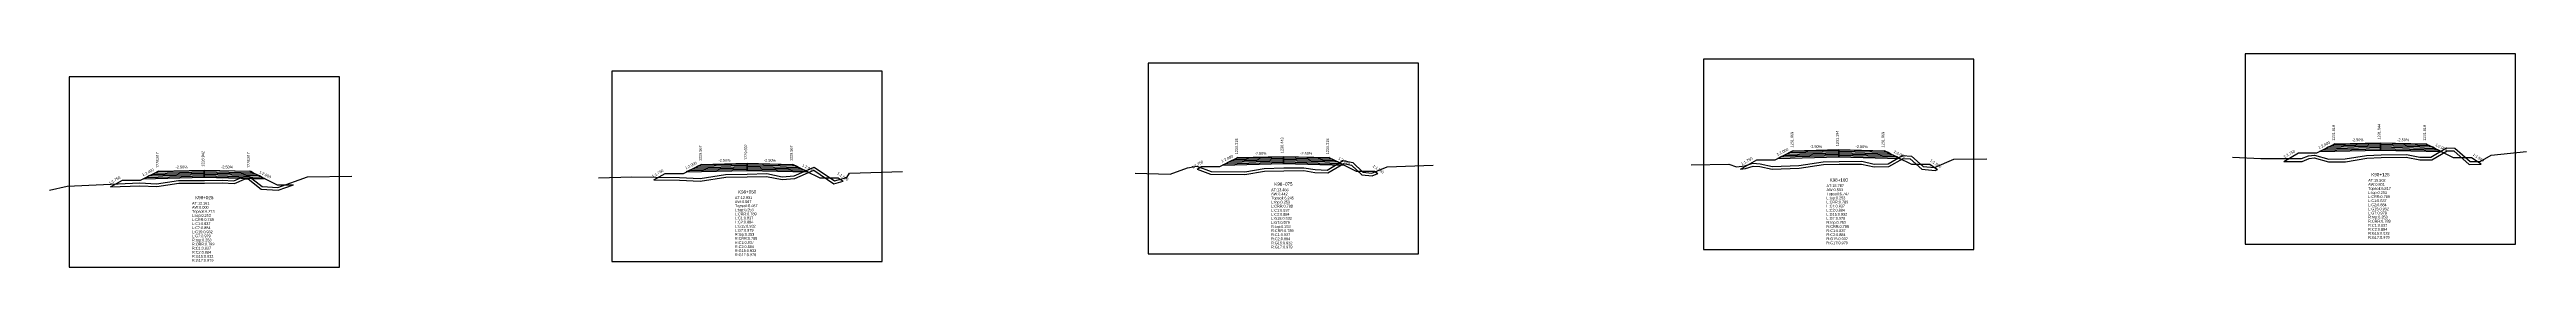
# Model space of a CAD drawing. Extents: x -7 to 78429, y 1189 to 1262.
# Drawn here: x 29986.1 to 30258.3, y 1218.2 to 1241.8 of the extents above; entities that cross this region are included whole.
import ezdxf
from ezdxf.enums import TextEntityAlignment as Align

# ---------------------------------------------------------------- set-up
doc = ezdxf.new("R2010")
doc.units = 0

msp = doc.modelspace()

# ---------------------------------------------------------------- linework, layer by layer
at = {"layer": 'A4_BORDER', "color": 7}
for points in [[(30167.846, 1220.164), (30197.546, 1220.164), (30197.546, 1241.164), (30167.846, 1241.164), (30167.846, 1220.164)], [(30227.365, 1220.756), (30257.065, 1220.756), (30257.065, 1241.756), (30227.365, 1241.756), (30227.365, 1220.756)], [(29988.25, 1218.227), (30017.95, 1218.227), (30017.95, 1239.227), (29988.25, 1239.227), (29988.25, 1218.227)], [(30047.897, 1218.849), (30077.597, 1218.849), (30077.597, 1239.849), (30047.897, 1239.849), (30047.897, 1218.849)], [(30106.822, 1219.708), (30136.522, 1219.708), (30136.522, 1240.708), (30106.822, 1240.708), (30106.822, 1219.708)]]:
    msp.add_lwpolyline(points, dxfattribs=at)
at = {"layer": 'CLEAR_GROUND', "color": 8}
for points in [[(30171.904, 1229.045), (30172.443, 1229.095), (30173.28, 1229.38), (30174.012, 1229.342), (30175.386, 1229.03), (30178.341, 1229.131), (30181.023, 1229.541), (30182.752, 1229.573), (30185.193, 1229.605), (30186.566, 1229.295), (30188.204, 1229.333), (30189.775, 1230.227), (30190.556, 1230.173), (30191.838, 1229.025), (30193.269, 1228.899), (30193.529, 1229.014)], [(30231.604, 1229.898), (30233.597, 1229.894), (30234.389, 1230.23), (30234.934, 1230.288), (30236.507, 1229.848), (30238.371, 1229.862), (30240.709, 1230.253), (30242.29, 1230.319), (30245.048, 1230.365), (30246.525, 1230.069), (30247.849, 1230.06), (30249.548, 1231.069), (30250.283, 1231.039), (30251.949, 1229.565), (30253.256, 1229.588), (30253.286, 1229.606)], [(29992.804, 1227.077), (29996.013, 1227.214), (29997.874, 1227.121), (30000.304, 1227.484), (30003.107, 1227.495), (30005.065, 1227.515), (30006.402, 1227.463), (30007.532, 1227.926), (30007.907, 1227.969), (30009.362, 1226.85), (30011.205, 1226.722), (30012.897, 1227.317)], [(30052.504, 1227.857), (30055.314, 1227.812), (30057.593, 1227.713), (30060.397, 1228.153), (30062.755, 1228.181), (30064.868, 1228.245), (30066.58, 1227.903), (30067.975, 1228.018), (30070.084, 1228.917), (30072.279, 1227.424), (30073.299, 1227.699)], [(30112.204, 1229.051), (30113.67, 1228.492), (30117.442, 1228.438), (30119.576, 1228.799), (30121.713, 1228.87), (30123.899, 1228.876), (30125.137, 1228.684), (30126.568, 1228.624), (30128.306, 1229.668), (30129.15, 1229.489), (30130.279, 1228.414), (30131.424, 1228.286), (30132.062, 1228.558)]]:
    msp.add_lwpolyline(points, dxfattribs=at)
at = {"layer": 'DESIGN_ROAD_TRIMMED', "color": 1}
for points in [[(30112.204, 1229.051), (30112.672, 1229.318), (30114.672, 1229.318), (30116.672, 1230.318), (30116.672, 1230.318), (30116.567, 1230.265), (30116.567, 1230.265), (30116.251, 1230.107), (30116.251, 1230.107), (30115.935, 1229.95), (30115.935, 1229.95), (30115.62, 1229.792), (30115.62, 1229.792), (30115.304, 1229.634), (30115.304, 1229.634), (30114.988, 1229.476), (30121.672, 1229.643), (30121.672, 1229.793), (30121.672, 1229.793), (30121.672, 1229.943), (30121.672, 1229.943), (30121.672, 1230.093), (30121.672, 1230.093), (30121.672, 1230.243), (30121.672, 1230.243), (30121.672, 1230.393), (30121.672, 1230.393), (30121.672, 1230.443), (30121.672, 1230.443), (30121.672, 1230.443), (30121.672, 1230.443), (30121.672, 1230.443), (30121.672, 1230.393), (30121.672, 1230.393), (30121.672, 1230.243), (30121.672, 1230.243), (30121.672, 1230.093), (30121.672, 1230.093), (30121.672, 1229.943), (30121.672, 1229.943), (30121.672, 1229.793), (30121.672, 1229.793), (30121.672, 1229.643), (30128.357, 1229.476), (30128.041, 1229.634), (30128.041, 1229.634), (30127.725, 1229.792), (30127.725, 1229.792), (30127.409, 1229.95), (30127.409, 1229.95), (30127.093, 1230.107), (30127.093, 1230.107), (30126.778, 1230.265), (30126.778, 1230.265), (30126.672, 1230.318), (30126.672, 1230.318), (30129.672, 1228.818), (30131.672, 1228.818), (30132.062, 1228.558)], [(30171.904, 1229.045), (30173.696, 1230.069), (30175.696, 1230.069), (30177.696, 1231.069), (30177.696, 1231.069), (30177.591, 1231.016), (30177.591, 1231.016), (30177.275, 1230.858), (30177.275, 1230.858), (30176.959, 1230.701), (30176.959, 1230.701), (30176.643, 1230.543), (30176.643, 1230.543), (30176.328, 1230.385), (30176.328, 1230.385), (30176.012, 1230.227), (30182.696, 1230.394), (30182.696, 1230.544), (30182.696, 1230.544), (30182.696, 1230.694), (30182.696, 1230.694), (30182.696, 1230.844), (30182.696, 1230.844), (30182.696, 1230.994), (30182.696, 1230.994), (30182.696, 1231.144), (30182.696, 1231.144), (30182.696, 1231.194), (30182.696, 1231.194), (30182.696, 1231.194), (30182.696, 1231.194), (30182.696, 1231.194), (30182.696, 1231.144), (30182.696, 1231.144), (30182.696, 1230.994), (30182.696, 1230.994), (30182.696, 1230.844), (30182.696, 1230.844), (30182.696, 1230.694), (30182.696, 1230.694), (30182.696, 1230.544), (30182.696, 1230.544), (30182.696, 1230.394), (30189.38, 1230.227), (30189.064, 1230.385), (30189.064, 1230.385), (30188.749, 1230.543), (30188.749, 1230.543), (30188.433, 1230.701), (30188.433, 1230.701), (30188.117, 1230.858), (30188.117, 1230.858), (30187.801, 1231.016), (30187.801, 1231.016), (30187.696, 1231.069), (30187.696, 1231.069), (30190.696, 1229.569), (30192.696, 1229.569), (30193.529, 1229.014)], [(30231.604, 1229.898), (30233.215, 1230.819), (30235.215, 1230.819), (30237.215, 1231.819), (30237.215, 1231.819), (30237.11, 1231.766), (30237.11, 1231.766), (30236.794, 1231.608), (30236.794, 1231.608), (30236.479, 1231.451), (30236.479, 1231.451), (30236.163, 1231.293), (30236.163, 1231.293), (30235.847, 1231.135), (30235.847, 1231.135), (30235.531, 1230.977), (30242.215, 1231.144), (30242.215, 1231.294), (30242.215, 1231.294), (30242.215, 1231.444), (30242.215, 1231.444), (30242.215, 1231.594), (30242.215, 1231.594), (30242.215, 1231.744), (30242.215, 1231.744), (30242.215, 1231.894), (30242.215, 1231.894), (30242.215, 1231.944), (30242.215, 1231.944), (30242.215, 1231.944), (30242.215, 1231.944), (30242.215, 1231.944), (30242.215, 1231.894), (30242.215, 1231.894), (30242.215, 1231.744), (30242.215, 1231.744), (30242.215, 1231.594), (30242.215, 1231.594), (30242.215, 1231.444), (30242.215, 1231.444), (30242.215, 1231.294), (30242.215, 1231.294), (30242.215, 1231.144), (30248.9, 1230.977), (30248.584, 1231.135), (30248.584, 1231.135), (30248.268, 1231.293), (30248.268, 1231.293), (30247.952, 1231.451), (30247.952, 1231.451), (30247.636, 1231.608), (30247.636, 1231.608), (30247.321, 1231.766), (30247.321, 1231.766), (30247.215, 1231.819), (30247.215, 1231.819), (30250.215, 1230.319), (30252.215, 1230.319), (30253.286, 1229.606)], [(29992.804, 1227.077), (29994.1, 1227.817), (29996.1, 1227.817), (29998.1, 1228.817), (29998.1, 1228.817), (29997.995, 1228.764), (29997.995, 1228.764), (29997.679, 1228.606), (29997.679, 1228.606), (29997.363, 1228.449), (29997.363, 1228.449), (29997.047, 1228.291), (29997.047, 1228.291), (29996.732, 1228.133), (29996.732, 1228.133), (29996.416, 1227.975), (30003.1, 1228.142), (30003.1, 1228.292), (30003.1, 1228.292), (30003.1, 1228.442), (30003.1, 1228.442), (30003.1, 1228.592), (30003.1, 1228.592), (30003.1, 1228.742), (30003.1, 1228.742), (30003.1, 1228.892), (30003.1, 1228.892), (30003.1, 1228.942), (30003.1, 1228.942), (30003.1, 1228.942), (30003.1, 1228.942), (30003.1, 1228.942), (30003.1, 1228.892), (30003.1, 1228.892), (30003.1, 1228.742), (30003.1, 1228.742), (30003.1, 1228.592), (30003.1, 1228.592), (30003.1, 1228.442), (30003.1, 1228.442), (30003.1, 1228.292), (30003.1, 1228.292), (30003.1, 1228.142), (30009.784, 1227.975), (30009.468, 1228.133), (30009.468, 1228.133), (30009.153, 1228.291), (30009.153, 1228.291), (30008.837, 1228.449), (30008.837, 1228.449), (30008.521, 1228.606), (30008.521, 1228.606), (30008.205, 1228.764), (30008.205, 1228.764), (30008.1, 1228.817), (30008.1, 1228.817), (30011.1, 1227.317), (30012.897, 1227.317)], [(30052.504, 1227.857), (30053.747, 1228.567), (30055.747, 1228.567), (30057.747, 1229.567), (30057.747, 1229.567), (30057.642, 1229.514), (30057.642, 1229.514), (30057.326, 1229.356), (30057.326, 1229.356), (30057.01, 1229.199), (30057.01, 1229.199), (30056.695, 1229.041), (30056.695, 1229.041), (30056.379, 1228.883), (30056.379, 1228.883), (30056.063, 1228.725), (30062.747, 1228.892), (30062.747, 1229.042), (30062.747, 1229.042), (30062.747, 1229.192), (30062.747, 1229.192), (30062.747, 1229.342), (30062.747, 1229.342), (30062.747, 1229.492), (30062.747, 1229.492), (30062.747, 1229.642), (30062.747, 1229.642), (30062.747, 1229.692), (30062.747, 1229.692), (30062.747, 1229.692), (30062.747, 1229.692), (30062.747, 1229.692), (30062.747, 1229.642), (30062.747, 1229.642), (30062.747, 1229.492), (30062.747, 1229.492), (30062.747, 1229.342), (30062.747, 1229.342), (30062.747, 1229.192), (30062.747, 1229.192), (30062.747, 1229.042), (30062.747, 1229.042), (30062.747, 1228.892), (30069.431, 1228.725), (30069.116, 1228.883), (30069.116, 1228.883), (30068.8, 1229.041), (30068.8, 1229.041), (30068.484, 1229.199), (30068.484, 1229.199), (30068.168, 1229.356), (30068.168, 1229.356), (30067.852, 1229.514), (30067.852, 1229.514), (30067.747, 1229.567), (30067.747, 1229.567), (30070.747, 1228.067), (30072.747, 1228.067), (30073.299, 1227.699)]]:
    msp.add_lwpolyline(points, dxfattribs=at)
at = {"layer": 'FINISHED_ROAD', "color": 2}
for points in [[(30112.672, 1229.318), (30114.672, 1229.318), (30116.672, 1230.318), (30116.672, 1230.318), (30121.672, 1230.443), (30126.672, 1230.318), (30126.672, 1230.318), (30129.672, 1228.818), (30131.672, 1228.818)], [(30173.696, 1230.069), (30175.696, 1230.069), (30177.696, 1231.069), (30177.696, 1231.069), (30182.696, 1231.194), (30187.696, 1231.069), (30187.696, 1231.069), (30190.696, 1229.569), (30192.696, 1229.569)], [(30233.215, 1230.819), (30235.215, 1230.819), (30237.215, 1231.819), (30237.215, 1231.819), (30242.215, 1231.944), (30247.215, 1231.819), (30247.215, 1231.819), (30250.215, 1230.319), (30252.215, 1230.319)], [(29994.1, 1227.817), (29996.1, 1227.817), (29998.1, 1228.817), (29998.1, 1228.817), (30003.1, 1228.942), (30008.1, 1228.817), (30008.1, 1228.817), (30011.1, 1227.317)], [(30053.747, 1228.567), (30055.747, 1228.567), (30057.747, 1229.567), (30057.747, 1229.567), (30062.747, 1229.692), (30067.747, 1229.567), (30067.747, 1229.567), (30070.747, 1228.067), (30072.747, 1228.067)]]:
    msp.add_lwpolyline(points, dxfattribs=at)
at = {"layer": 'LAYER_0', "color": 4}
for points in [[(30116.672, 1230.318), (30116.567, 1230.265), (30121.672, 1230.393), (30121.672, 1230.443)], [(30177.696, 1231.069), (30177.591, 1231.016), (30182.696, 1231.144), (30182.696, 1231.194)], [(30237.215, 1231.819), (30237.11, 1231.766), (30242.215, 1231.894), (30242.215, 1231.944)], [(29998.1, 1228.817), (29997.995, 1228.764), (30003.1, 1228.892), (30003.1, 1228.942)], [(30057.747, 1229.567), (30057.642, 1229.514), (30062.747, 1229.642), (30062.747, 1229.692)]]:
    msp.add_lwpolyline(points, dxfattribs=at)
at = {"layer": 'LAYER_1', "color": 4}
for points in [[(30116.567, 1230.265), (30116.251, 1230.107), (30121.672, 1230.243), (30121.672, 1230.393)], [(30177.591, 1231.016), (30177.275, 1230.858), (30182.696, 1230.994), (30182.696, 1231.144)], [(30237.11, 1231.766), (30236.794, 1231.608), (30242.215, 1231.744), (30242.215, 1231.894)], [(29997.995, 1228.764), (29997.679, 1228.606), (30003.1, 1228.742), (30003.1, 1228.892)], [(30057.642, 1229.514), (30057.326, 1229.356), (30062.747, 1229.492), (30062.747, 1229.642)]]:
    msp.add_lwpolyline(points, dxfattribs=at)
at = {"layer": 'LAYER_10', "color": 6}
for points in [[(30188.749, 1230.543), (30189.064, 1230.385), (30182.696, 1230.544), (30182.696, 1230.694)], [(30248.268, 1231.293), (30248.584, 1231.135), (30242.215, 1231.294), (30242.215, 1231.444)], [(30009.153, 1228.291), (30009.468, 1228.133), (30003.1, 1228.292), (30003.1, 1228.442)], [(30068.8, 1229.041), (30069.116, 1228.883), (30062.747, 1229.042), (30062.747, 1229.192)], [(30127.725, 1229.792), (30128.041, 1229.634), (30121.672, 1229.793), (30121.672, 1229.943)]]:
    msp.add_lwpolyline(points, dxfattribs=at)
at = {"layer": 'LAYER_11', "color": 6}
for points in [[(30189.064, 1230.385), (30189.38, 1230.227), (30182.696, 1230.394), (30182.696, 1230.544)], [(30248.584, 1231.135), (30248.9, 1230.977), (30242.215, 1231.144), (30242.215, 1231.294)], [(30009.468, 1228.133), (30009.784, 1227.975), (30003.1, 1228.142), (30003.1, 1228.292)], [(30069.116, 1228.883), (30069.431, 1228.725), (30062.747, 1228.892), (30062.747, 1229.042)], [(30128.041, 1229.634), (30128.357, 1229.476), (30121.672, 1229.643), (30121.672, 1229.793)]]:
    msp.add_lwpolyline(points, dxfattribs=at)
at = {"layer": 'LAYER_2', "color": 4}
for points in [[(30116.251, 1230.107), (30115.935, 1229.95), (30121.672, 1230.093), (30121.672, 1230.243)], [(30177.275, 1230.858), (30176.959, 1230.701), (30182.696, 1230.844), (30182.696, 1230.994)], [(30236.794, 1231.608), (30236.479, 1231.451), (30242.215, 1231.594), (30242.215, 1231.744)], [(29997.679, 1228.606), (29997.363, 1228.449), (30003.1, 1228.592), (30003.1, 1228.742)], [(30057.326, 1229.356), (30057.01, 1229.199), (30062.747, 1229.342), (30062.747, 1229.492)]]:
    msp.add_lwpolyline(points, dxfattribs=at)
at = {"layer": 'LAYER_3', "color": 4}
for points in [[(30176.959, 1230.701), (30176.643, 1230.543), (30182.696, 1230.694), (30182.696, 1230.844)], [(30236.479, 1231.451), (30236.163, 1231.293), (30242.215, 1231.444), (30242.215, 1231.594)], [(29997.363, 1228.449), (29997.047, 1228.291), (30003.1, 1228.442), (30003.1, 1228.592)], [(30057.01, 1229.199), (30056.695, 1229.041), (30062.747, 1229.192), (30062.747, 1229.342)], [(30115.935, 1229.95), (30115.62, 1229.792), (30121.672, 1229.943), (30121.672, 1230.093)]]:
    msp.add_lwpolyline(points, dxfattribs=at)
at = {"layer": 'LAYER_4', "color": 4}
for points in [[(30176.643, 1230.543), (30176.328, 1230.385), (30182.696, 1230.544), (30182.696, 1230.694)], [(30236.163, 1231.293), (30235.847, 1231.135), (30242.215, 1231.294), (30242.215, 1231.444)], [(29997.047, 1228.291), (29996.732, 1228.133), (30003.1, 1228.292), (30003.1, 1228.442)], [(30056.695, 1229.041), (30056.379, 1228.883), (30062.747, 1229.042), (30062.747, 1229.192)], [(30115.62, 1229.792), (30115.304, 1229.634), (30121.672, 1229.793), (30121.672, 1229.943)]]:
    msp.add_lwpolyline(points, dxfattribs=at)
at = {"layer": 'LAYER_5', "color": 4}
for points in [[(30176.328, 1230.385), (30176.012, 1230.227), (30182.696, 1230.394), (30182.696, 1230.544)], [(30235.847, 1231.135), (30235.531, 1230.977), (30242.215, 1231.144), (30242.215, 1231.294)], [(29996.732, 1228.133), (29996.416, 1227.975), (30003.1, 1228.142), (30003.1, 1228.292)], [(30056.379, 1228.883), (30056.063, 1228.725), (30062.747, 1228.892), (30062.747, 1229.042)], [(30115.304, 1229.634), (30114.988, 1229.476), (30121.672, 1229.643), (30121.672, 1229.793)]]:
    msp.add_lwpolyline(points, dxfattribs=at)
at = {"layer": 'LAYER_6', "color": 6}
for points in [[(30126.672, 1230.318), (30126.778, 1230.265), (30121.672, 1230.393), (30121.672, 1230.443)], [(30187.696, 1231.069), (30187.801, 1231.016), (30182.696, 1231.144), (30182.696, 1231.194)], [(30247.215, 1231.819), (30247.321, 1231.766), (30242.215, 1231.894), (30242.215, 1231.944)], [(30008.1, 1228.817), (30008.205, 1228.764), (30003.1, 1228.892), (30003.1, 1228.942)], [(30067.747, 1229.567), (30067.852, 1229.514), (30062.747, 1229.642), (30062.747, 1229.692)]]:
    msp.add_lwpolyline(points, dxfattribs=at)
at = {"layer": 'LAYER_7', "color": 6}
for points in [[(30126.778, 1230.265), (30127.093, 1230.107), (30121.672, 1230.243), (30121.672, 1230.393)], [(30187.801, 1231.016), (30188.117, 1230.858), (30182.696, 1230.994), (30182.696, 1231.144)], [(30247.321, 1231.766), (30247.636, 1231.608), (30242.215, 1231.744), (30242.215, 1231.894)], [(30008.205, 1228.764), (30008.521, 1228.606), (30003.1, 1228.742), (30003.1, 1228.892)], [(30067.852, 1229.514), (30068.168, 1229.356), (30062.747, 1229.492), (30062.747, 1229.642)]]:
    msp.add_lwpolyline(points, dxfattribs=at)
at = {"layer": 'LAYER_8', "color": 6}
for points in [[(30127.093, 1230.107), (30127.409, 1229.95), (30121.672, 1230.093), (30121.672, 1230.243)], [(30188.117, 1230.858), (30188.433, 1230.701), (30182.696, 1230.844), (30182.696, 1230.994)], [(30247.636, 1231.608), (30247.952, 1231.451), (30242.215, 1231.594), (30242.215, 1231.744)], [(30008.521, 1228.606), (30008.837, 1228.449), (30003.1, 1228.592), (30003.1, 1228.742)], [(30068.168, 1229.356), (30068.484, 1229.199), (30062.747, 1229.342), (30062.747, 1229.492)]]:
    msp.add_lwpolyline(points, dxfattribs=at)
at = {"layer": 'LAYER_9', "color": 6}
for points in [[(30188.433, 1230.701), (30188.749, 1230.543), (30182.696, 1230.694), (30182.696, 1230.844)], [(30247.952, 1231.451), (30248.268, 1231.293), (30242.215, 1231.444), (30242.215, 1231.594)], [(30008.837, 1228.449), (30009.153, 1228.291), (30003.1, 1228.442), (30003.1, 1228.592)], [(30068.484, 1229.199), (30068.8, 1229.041), (30062.747, 1229.192), (30062.747, 1229.342)], [(30127.409, 1229.95), (30127.725, 1229.792), (30121.672, 1229.943), (30121.672, 1230.093)]]:
    msp.add_lwpolyline(points, dxfattribs=at)
at = {"layer": 'NATURAL_GROUND', "color": 3}
for points in [[(30166.49, 1229.53), (30170.611, 1229.569), (30171.466, 1229.306), (30172.38, 1229.391), (30173.238, 1229.682), (30174.053, 1229.64), (30175.415, 1229.331), (30178.313, 1229.431), (30180.997, 1229.841), (30182.747, 1229.873), (30185.225, 1229.905), (30186.596, 1229.596), (30188.121, 1229.631), (30189.705, 1230.533), (30190.68, 1230.465), (30191.964, 1229.315), (30193.218, 1229.205), (30195.332, 1230.14), (30198.951, 1230.193)], [(30225.972, 1230.369), (30229.059, 1230.226), (30230.679, 1230.201), (30233.536, 1230.194), (30234.312, 1230.524), (30234.959, 1230.592), (30236.547, 1230.148), (30238.345, 1230.162), (30240.677, 1230.552), (30242.281, 1230.619), (30245.075, 1230.666), (30246.555, 1230.369), (30247.767, 1230.361), (30249.471, 1231.373), (30250.402, 1231.334), (30252.06, 1229.867), (30253.172, 1229.887), (30254.389, 1230.596), (30258.258, 1230.97)], [(29986.094, 1226.73), (29988.024, 1227.172), (29996.014, 1227.515), (29997.859, 1227.422), (30000.281, 1227.784), (30003.105, 1227.795), (30005.069, 1227.815), (30006.349, 1227.765), (30007.457, 1228.219), (30007.994, 1228.281), (30009.473, 1227.143), (30011.164, 1227.026), (30014.442, 1228.178), (30019.324, 1228.274)], [(30046.418, 1228.097), (30050.071, 1228.196), (30055.323, 1228.112), (30057.576, 1228.014), (30060.372, 1228.453), (30062.748, 1228.481), (30064.893, 1228.546), (30066.597, 1228.206), (30067.902, 1228.313), (30070.117, 1229.258), (30072.334, 1227.75), (30073.714, 1228.122), (30073.983, 1228.598), (30079.802, 1228.763)], [(30105.396, 1228.592), (30109.215, 1228.477), (30111.138, 1229.167), (30112.169, 1229.385), (30113.727, 1228.792), (30117.419, 1228.738), (30119.546, 1229.099), (30121.707, 1229.17), (30123.921, 1229.177), (30125.166, 1228.983), (30126.49, 1228.928), (30128.252, 1229.986), (30129.295, 1229.765), (30130.412, 1228.701), (30131.379, 1228.593), (30133.06, 1229.31), (30138.117, 1229.487)]]:
    msp.add_lwpolyline(points, dxfattribs=at)
at = {"layer": 'STRUCTURE_LEFT', "color": 4}
for points in [[(30116.672, 1230.318), (30116.567, 1230.265), (30116.567, 1230.265), (30116.251, 1230.107), (30116.251, 1230.107), (30115.935, 1229.95), (30115.935, 1229.95), (30115.62, 1229.792), (30115.62, 1229.792), (30115.304, 1229.634), (30115.304, 1229.634), (30114.988, 1229.476), (30121.672, 1229.643), (30121.672, 1229.793), (30121.672, 1229.793), (30121.672, 1229.943), (30121.672, 1229.943), (30121.672, 1230.093), (30121.672, 1230.093), (30121.672, 1230.243), (30121.672, 1230.243), (30121.672, 1230.393), (30121.672, 1230.393), (30121.672, 1230.443), (30121.672, 1230.443)], [(30177.696, 1231.069), (30177.591, 1231.016), (30177.591, 1231.016), (30177.275, 1230.858), (30177.275, 1230.858), (30176.959, 1230.701), (30176.959, 1230.701), (30176.643, 1230.543), (30176.643, 1230.543), (30176.328, 1230.385), (30176.328, 1230.385), (30176.012, 1230.227), (30182.696, 1230.394), (30182.696, 1230.544), (30182.696, 1230.544), (30182.696, 1230.694), (30182.696, 1230.694), (30182.696, 1230.844), (30182.696, 1230.844), (30182.696, 1230.994), (30182.696, 1230.994), (30182.696, 1231.144), (30182.696, 1231.144), (30182.696, 1231.194), (30182.696, 1231.194)], [(30237.215, 1231.819), (30237.11, 1231.766), (30237.11, 1231.766), (30236.794, 1231.608), (30236.794, 1231.608), (30236.479, 1231.451), (30236.479, 1231.451), (30236.163, 1231.293), (30236.163, 1231.293), (30235.847, 1231.135), (30235.847, 1231.135), (30235.531, 1230.977), (30242.215, 1231.144), (30242.215, 1231.294), (30242.215, 1231.294), (30242.215, 1231.444), (30242.215, 1231.444), (30242.215, 1231.594), (30242.215, 1231.594), (30242.215, 1231.744), (30242.215, 1231.744), (30242.215, 1231.894), (30242.215, 1231.894), (30242.215, 1231.944), (30242.215, 1231.944)], [(29998.1, 1228.817), (29997.995, 1228.764), (29997.995, 1228.764), (29997.679, 1228.606), (29997.679, 1228.606), (29997.363, 1228.449), (29997.363, 1228.449), (29997.047, 1228.291), (29997.047, 1228.291), (29996.732, 1228.133), (29996.732, 1228.133), (29996.416, 1227.975), (30003.1, 1228.142), (30003.1, 1228.292), (30003.1, 1228.292), (30003.1, 1228.442), (30003.1, 1228.442), (30003.1, 1228.592), (30003.1, 1228.592), (30003.1, 1228.742), (30003.1, 1228.742), (30003.1, 1228.892), (30003.1, 1228.892), (30003.1, 1228.942), (30003.1, 1228.942)], [(30057.747, 1229.567), (30057.642, 1229.514), (30057.642, 1229.514), (30057.326, 1229.356), (30057.326, 1229.356), (30057.01, 1229.199), (30057.01, 1229.199), (30056.695, 1229.041), (30056.695, 1229.041), (30056.379, 1228.883), (30056.379, 1228.883), (30056.063, 1228.725), (30062.747, 1228.892), (30062.747, 1229.042), (30062.747, 1229.042), (30062.747, 1229.192), (30062.747, 1229.192), (30062.747, 1229.342), (30062.747, 1229.342), (30062.747, 1229.492), (30062.747, 1229.492), (30062.747, 1229.642), (30062.747, 1229.642), (30062.747, 1229.692), (30062.747, 1229.692)]]:
    msp.add_lwpolyline(points, dxfattribs=at)
at = {"layer": 'STRUCTURE_RIGHT', "color": 6}
for points in [[(30121.672, 1230.443), (30121.672, 1230.443), (30121.672, 1230.393), (30121.672, 1230.393), (30121.672, 1230.243), (30121.672, 1230.243), (30121.672, 1230.093), (30121.672, 1230.093), (30121.672, 1229.943), (30121.672, 1229.943), (30121.672, 1229.793), (30121.672, 1229.793), (30121.672, 1229.643), (30128.357, 1229.476), (30128.041, 1229.634), (30128.041, 1229.634), (30127.725, 1229.792), (30127.725, 1229.792), (30127.409, 1229.95), (30127.409, 1229.95), (30127.093, 1230.107), (30127.093, 1230.107), (30126.778, 1230.265), (30126.778, 1230.265), (30126.672, 1230.318)], [(30182.696, 1231.194), (30182.696, 1231.194), (30182.696, 1231.144), (30182.696, 1231.144), (30182.696, 1230.994), (30182.696, 1230.994), (30182.696, 1230.844), (30182.696, 1230.844), (30182.696, 1230.694), (30182.696, 1230.694), (30182.696, 1230.544), (30182.696, 1230.544), (30182.696, 1230.394), (30189.38, 1230.227), (30189.064, 1230.385), (30189.064, 1230.385), (30188.749, 1230.543), (30188.749, 1230.543), (30188.433, 1230.701), (30188.433, 1230.701), (30188.117, 1230.858), (30188.117, 1230.858), (30187.801, 1231.016), (30187.801, 1231.016), (30187.696, 1231.069)], [(30242.215, 1231.944), (30242.215, 1231.944), (30242.215, 1231.894), (30242.215, 1231.894), (30242.215, 1231.744), (30242.215, 1231.744), (30242.215, 1231.594), (30242.215, 1231.594), (30242.215, 1231.444), (30242.215, 1231.444), (30242.215, 1231.294), (30242.215, 1231.294), (30242.215, 1231.144), (30248.9, 1230.977), (30248.584, 1231.135), (30248.584, 1231.135), (30248.268, 1231.293), (30248.268, 1231.293), (30247.952, 1231.451), (30247.952, 1231.451), (30247.636, 1231.608), (30247.636, 1231.608), (30247.321, 1231.766), (30247.321, 1231.766), (30247.215, 1231.819)], [(30003.1, 1228.942), (30003.1, 1228.942), (30003.1, 1228.892), (30003.1, 1228.892), (30003.1, 1228.742), (30003.1, 1228.742), (30003.1, 1228.592), (30003.1, 1228.592), (30003.1, 1228.442), (30003.1, 1228.442), (30003.1, 1228.292), (30003.1, 1228.292), (30003.1, 1228.142), (30009.784, 1227.975), (30009.468, 1228.133), (30009.468, 1228.133), (30009.153, 1228.291), (30009.153, 1228.291), (30008.837, 1228.449), (30008.837, 1228.449), (30008.521, 1228.606), (30008.521, 1228.606), (30008.205, 1228.764), (30008.205, 1228.764), (30008.1, 1228.817)], [(30062.747, 1229.692), (30062.747, 1229.692), (30062.747, 1229.642), (30062.747, 1229.642), (30062.747, 1229.492), (30062.747, 1229.492), (30062.747, 1229.342), (30062.747, 1229.342), (30062.747, 1229.192), (30062.747, 1229.192), (30062.747, 1229.042), (30062.747, 1229.042), (30062.747, 1228.892), (30069.431, 1228.725), (30069.116, 1228.883), (30069.116, 1228.883), (30068.8, 1229.041), (30068.8, 1229.041), (30068.484, 1229.199), (30068.484, 1229.199), (30068.168, 1229.356), (30068.168, 1229.356), (30067.852, 1229.514), (30067.852, 1229.514), (30067.747, 1229.567)]]:
    msp.add_lwpolyline(points, dxfattribs=at)

# ---------------------------------------------------------------- texts
at = {"layer": 'INFO_TEXT'}
for s, p in [('AT:15.502', (30240.865, 1227.656)), ('AW:0.801', (30240.865, 1227.206)), ('AT:12.161', (30001.75, 1225.127)), ('AW:0.000', (30001.75, 1224.677)), ('AT:12.931', (30061.397, 1225.749)), ('AW:0.567', (30061.397, 1225.299)), ('Topsoil:6.467', (30061.397, 1224.849)), ('AT:13.466', (30120.322, 1226.608)), ('AW:0.442', (30120.322, 1226.158)), ('Topsoil:6.245', (30120.322, 1225.708)), ('L:top:0.253', (30120.322, 1225.258)), ('L:CRR:0.789', (30120.322, 1224.808)), ('AT:15.787', (30181.346, 1227.064)), ('AW:0.503', (30181.346, 1226.614)), ('Topsoil:6.747', (30181.346, 1226.164)), ('L:top:0.253', (30181.346, 1225.714)), ('L:CRR:0.789', (30181.346, 1225.264)), ('L:C1:0.837', (30181.346, 1224.814)), ('Topsoil:6.817', (30240.865, 1226.756)), ('L:top:0.253', (30240.865, 1226.306)), ('L:CRR:0.789', (30240.865, 1225.856)), ('L:C1:0.837', (30240.865, 1225.406)), ('L:C2:0.884', (30240.865, 1224.956)), ('L:G15:0.932', (30240.865, 1224.506)), ('Topsoil:6.213', (30001.75, 1224.227)), ('L:top:0.253', (30001.75, 1223.777)), ('L:CRR:0.789', (30001.75, 1223.327)), ('L:C1:0.837', (30001.75, 1222.877)), ('L:C2:0.884', (30001.75, 1222.427)), ('L:G15:0.932', (30001.75, 1221.977)), ('L:top:0.253', (30061.397, 1224.399)), ('L:CRR:0.789', (30061.397, 1223.949)), ('L:C1:0.837', (30061.397, 1223.499)), ('L:C2:0.884', (30061.397, 1223.049)), ('L:G15:0.932', (30061.397, 1222.599)), ('L:G7:0.979', (30061.397, 1222.149)), ('L:C1:0.837', (30120.322, 1224.358)), ('L:C2:0.884', (30120.322, 1223.908)), ('L:G15:0.932', (30120.322, 1223.458)), ('L:G7:0.979', (30120.322, 1223.008)), ('R:top:0.253', (30120.322, 1222.558)), ('R:CRR:0.789', (30120.322, 1222.108)), ('L:C2:0.884', (30181.346, 1224.364)), ('L:G15:0.932', (30181.346, 1223.914)), ('L:G7:0.979', (30181.346, 1223.464)), ('R:top:0.253', (30181.346, 1223.014)), ('R:CRR:0.789', (30181.346, 1222.564)), ('R:C1:0.837', (30181.346, 1222.114)), ('L:G7:0.979', (30240.865, 1224.056)), ('R:top:0.253', (30240.865, 1223.606)), ('R:CRR:0.789', (30240.865, 1223.156)), ('R:C1:0.837', (30240.865, 1222.706)), ('R:C2:0.884', (30240.865, 1222.256)), ('R:G15:0.932', (30240.865, 1221.806)), ('L:G7:0.979', (30001.75, 1221.527)), ('R:top:0.253', (30001.75, 1221.077)), ('R:CRR:0.789', (30001.75, 1220.627)), ('R:C1:0.837', (30001.75, 1220.177)), ('R:C2:0.884', (30001.75, 1219.727)), ('R:G15:0.932', (30001.75, 1219.277)), ('R:top:0.253', (30061.397, 1221.699)), ('R:CRR:0.789', (30061.397, 1221.249)), ('R:C1:0.837', (30061.397, 1220.799)), ('R:C2:0.884', (30061.397, 1220.349)), ('R:G15:0.932', (30061.397, 1219.899)), ('R:G17:0.979', (30061.397, 1219.449)), ('R:C1:0.837', (30120.322, 1221.658)), ('R:C2:0.884', (30120.322, 1221.208)), ('R:G15:0.932', (30120.322, 1220.758)), ('R:G17:0.979', (30120.322, 1220.308)), ('R:C2:0.884', (30181.346, 1221.664)), ('R:G15:0.932', (30181.346, 1221.214)), ('R:G17:0.979', (30181.346, 1220.764)), ('R:G17:0.979', (30240.865, 1221.356)), ('R:G17:0.979', (30001.75, 1218.827))]:
    msp.add_text(s, height=0.3, dxfattribs=at).set_placement(p)
at = {"layer": 'LEFT_TEXT_H'}
for s, p in [('1231.069', (30177.696, 1231.429)), ('1231.819', (30237.215, 1232.179)), ('1228.817', (29998.1, 1229.177)), ('1229.567', (30057.747, 1229.927)), ('1230.318', (30116.672, 1230.678))]:
    msp.add_text(s, height=0.3, rotation=90, dxfattribs=at).set_placement(p)
at = {"layer": 'POINT_TEXT_H'}
for s, p in [('1231.194', (30182.696, 1231.554)), ('1231.944', (30242.215, 1232.304)), ('1228.942', (30003.1, 1229.302)), ('1229.692', (30062.747, 1230.052)), ('1230.443', (30121.672, 1230.803))]:
    msp.add_text(s, height=0.3, rotation=90, dxfattribs=at).set_placement(p)
at = {"layer": 'RIGHT_TEXT_H'}
for s, p in [('1231.069', (30187.696, 1231.429)), ('1231.819', (30247.215, 1232.179)), ('1228.817', (30008.1, 1229.177)), ('1229.567', (30067.747, 1229.927)), ('1230.318', (30126.672, 1230.678))]:
    msp.add_text(s, height=0.3, rotation=90, dxfattribs=at).set_placement(p)
at = {"layer": 'SLOPE_left'}
for s, rotation, p in [('1:2.000', 26.565, (30115.592, 1229.979)), ('1:1.750', 29.745, (30172.711, 1229.713)), ('1:2.000', 26.565, (30176.615, 1230.73)), ('1:1.750', 29.745, (30232.321, 1230.515)), ('1:2.000', 26.565, (30236.135, 1231.48)), ('1:1.750', 29.745, (29993.363, 1227.603)), ('1:2.000', 26.565, (29997.019, 1228.478)), ('1:1.750', 29.745, (30053.037, 1228.368)), ('1:2.000', 26.565, (30056.667, 1229.228)), ('1:1.750', 29.745, (30112.349, 1229.341))]:
    msp.add_text(s, height=0.3, rotation=rotation, dxfattribs=at).set_placement(p, align=Align.BOTTOM_CENTER)
at = {"layer": 'SLOPE_right'}
for s, rotation, p in [('1:2.000', -26.565, (30128.253, 1229.729)), ('1:2.000', -26.565, (30189.276, 1230.48)), ('1:2.000', -26.565, (30248.796, 1231.23)), ('1:1.500', -33.69, (30252.85, 1230.112)), ('1:2.000', -26.565, (30009.68, 1228.228)), ('1:2.000', -26.565, (30069.328, 1228.978)), ('1:1.500', -33.69, (30073.123, 1228.033)), ('1:1.500', -33.69, (30131.967, 1228.838)), ('1:1.500', -33.69, (30193.212, 1229.441))]:
    msp.add_text(s, height=0.3, rotation=rotation, dxfattribs=at).set_placement(p, align=Align.BOTTOM_CENTER)
at = {"layer": 'SLOPE_TEXT'}
for p in [(30119.172, 1230.62), (30124.172, 1230.62), (30180.196, 1231.371), (30185.196, 1231.371), (30239.715, 1232.121), (30244.715, 1232.121), (30000.6, 1229.12), (30005.6, 1229.12), (30060.247, 1229.87), (30065.247, 1229.87)]:
    msp.add_text('-2.50%', height=0.3, dxfattribs=at).set_placement(p, align=Align.CENTER)
at = {"layer": 'STATION_TITLE'}
for s, p in [('K98+075', (30121.672, 1227.208)), ('K98+100', (30182.696, 1227.664)), ('K98+125', (30242.215, 1228.256)), ('K98+025', (30003.1, 1225.727)), ('K98+050', (30062.747, 1226.349))]:
    msp.add_text(s, height=0.36, dxfattribs=at).set_placement(p, align=Align.CENTER)

doc.saveas('drawing.dxf')
